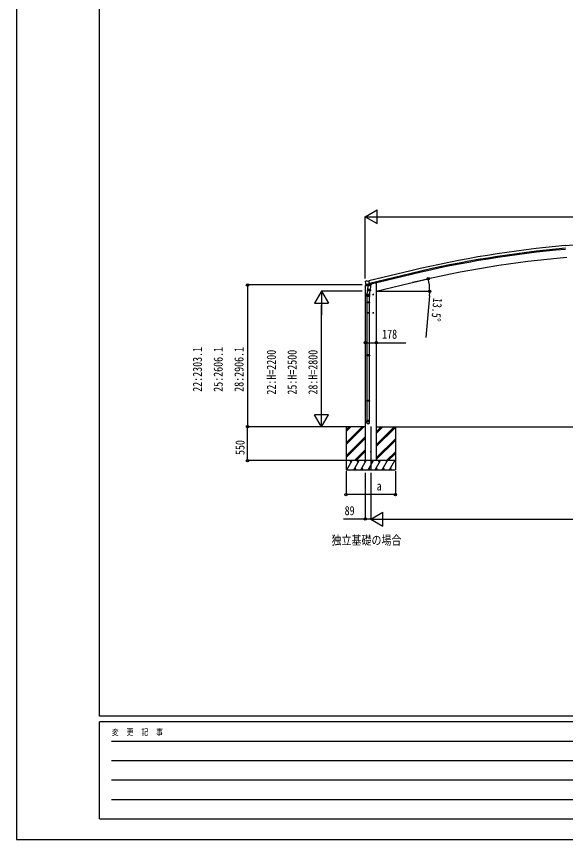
# Model space of a CAD drawing. Units: millimetres, scale not verified. Extents: x -18922 to 18922, y -13365 to 13365.
# Drawn here: x -18922 to -10010, y -13365 to 0 of the extents above; entities that cross this region are included whole.
import ezdxf
from ezdxf.enums import TextEntityAlignment as Align

# ---------------------------------------------------------------- set-up
doc = ezdxf.new("R2010")
doc.units = ezdxf.units.MM
doc.header["$LTSCALE"] = 70
for name, color, linetype in [('0-2_USER1', 3, 'Continuous'), ('0-4_YKK_12', 2, 'Continuous'), ('0-5_YKK_13', 4, 'Continuous'), ('0-6_YKK_A1', 4, 'Continuous'), ('0-7_YKK_D', 6, 'Continuous'), ('0-8_YKK_ZWAK', 7, 'Continuous')]:
    doc.layers.add(name, color=color, linetype=linetype)
doc.styles.add('ＭＳ ゴシック', font='')
doc.styles.get('ＭＳ ゴシック').set_extended_font_data('MS Gothic')

msp = doc.modelspace()

# ---------------------------------------------------------------- linework, layer by layer
at = {"layer": '0-4_YKK_12'}
for p, q in [((-13221.41, -4512.7), (-13203.41, -4512.7)), ((-13212.41, -4503.7), (-13212.41, -4521.7)), ((-13141.41, -4512.7), (-13123.41, -4512.7)), ((-13132.41, -4503.7), (-13132.41, -4521.7)), ((-13212.41, -4803.7), (-13212.41, -4821.7)), ((-13132.41, -4803.7), (-13132.41, -4821.7)), ((-13221.41, -4812.7), (-13203.41, -4812.7)), ((-13141.41, -4812.7), (-13123.41, -4812.7)), ((-13172.41, -6660.01), (-13172.41, -7365)), ((-13181.41, -7062.5), (-13163.41, -7062.5)), ((-13172.41, -7053.5), (-13172.41, -7071.5))]:
    msp.add_line(p, q, dxfattribs=at)
at = {"layer": '0-5_YKK_13'}
for p, q in [((-13264.61, -4376.07), (-13221.9, -4365.82)), ((-13264.61, -4369.18), (-13264.61, -4376.07)), ((-13263.47, -4307.77), (-13263.19, -4308.92)), ((-13259.25, -4299.2), (-13263.11, -4305.49)), ((-13236, -4359.95), (-13262.31, -4366.26)), ((-13256.16, -4296.95), (-13242.97, -4293.79)), ((-13249.42, -4348.08), (-13191.91, -4334.27)), ((-13232.56, -4362.99), (-13248.94, -4348.5)), ((-13228.41, -4296.46), (-13241.67, -4293.76)), ((-13229.86, -4363.56), (-13222.34, -4361.75)), ((-13229.02, -4363.45), (-13227.49, -4363.09)), ((-13228.41, -4296.46), (-13202.48, -4290.23)), ((-13227.49, -4363.09), (-13190.78, -4354.27)), ((-13225.65, -4363.31), (-13225.7, -4364.05)), ((-13224.95, -4365.09), (-13199.13, -4371.53)), ((-13218.03, -4370.44), (-13222.7, -4437.28)), ((-13172.34, -4373.64), (-13218.03, -4370.44)), ((-13216.25, -4367.26), (-13216.48, -4370.55)), ((-13196.74, -4356.1), (-13197.76, -4370.7)), ((-13190.78, -4354.27), (-13189.26, -4353.91)), ((-13187.7, -4351.8), (-13186.76, -4351.87)), ((-13186.76, -4351.87), (-13173.44, -4367.18)), ((-13182.77, -4356.43), (-13163.88, -4351.89)), ((-13177.01, -4440.47), (-13172.34, -4373.64)), ((-13173.44, -4367.18), (-13173.89, -4373.53)), ((-13160.05, -4343.81), (-13160.05, -4347.03)), ((-13239.03, -4545.84), (-13239.03, -4511.49)), ((-13220.97, -4412.51), (-13236.88, -4508.68)), ((-13223.56, -4449.74), (-13222.69, -4437.28)), ((-13223.17, -4451.1), (-13223.17, -4451.1)), ((-13177.01, -4440.47), (-13222.7, -4437.28)), ((-13221.72, -4451.88), (-13180.02, -4454.8)), ((-13185.45, -4454.42), (-13196.18, -4518.01)), ((-13193.03, -4511.19), (-13193.03, -4545.84)), ((-13177.03, -4440.47), (-13177.92, -4453.17)), ((-13193.03, -4545.84), (-13239.03, -4545.84)), ((-13239.03, -4641.84), (-13238.03, -4639.84)), ((-13193.03, -4641.84), (-13239.03, -4641.84)), ((-13193.03, -4649.84), (-13239.03, -4649.84)), ((-13194.03, -4639.84), (-13238.03, -4639.84)), ((-13194.03, -4651.84), (-13238.03, -4651.84)), ((-13237.03, -4545.84), (-13237.03, -4639.84)), ((-13237.03, -4651.84), (-13237.03, -5496.03)), ((-13195.03, -4545.84), (-13195.03, -4639.84)), ((-13195.03, -4651.84), (-13195.03, -5496.03)), ((-13193.03, -4641.84), (-13194.03, -4639.84)), ((-13193.03, -4649.84), (-13194.03, -4651.84)), ((-13193.03, -4641.84), (-13193.03, -4649.84)), ((-13239.03, -5498.03), (-13238.03, -5496.03)), ((-13193.03, -5498.03), (-13239.03, -5498.03)), ((-13193.03, -5506.03), (-13239.03, -5506.03)), ((-13194.03, -5496.03), (-13238.03, -5496.03)), ((-13194.03, -5508.03), (-13238.03, -5508.03)), ((-13237.03, -5508.03), (-13237.03, -6236.22)), ((-13195.03, -5508.03), (-13195.03, -6236.22)), ((-13193.03, -5498.03), (-13194.03, -5496.03)), ((-13193.03, -5506.03), (-13194.03, -5508.03)), ((-13193.03, -5498.03), (-13193.03, -5506.03)), ((-13239.03, -6238.22), (-13238.03, -6236.22)), ((-13193.03, -6238.22), (-13239.03, -6238.22)), ((-13193.03, -6246.22), (-13239.03, -6246.22)), ((-13194.03, -6236.22), (-13238.03, -6236.22)), ((-13194.03, -6248.22), (-13238.03, -6248.22)), ((-13237.03, -6248.22), (-13237.03, -6558.22)), ((-13195.03, -6248.22), (-13195.03, -6558.22)), ((-13193.03, -6238.22), (-13194.03, -6236.22)), ((-13193.03, -6246.22), (-13194.03, -6248.22)), ((-13193.03, -6238.22), (-13193.03, -6246.22)), ((-13239.03, -6592.36), (-13239.03, -6558.22)), ((-13193.03, -6558.22), (-13239.03, -6558.22)), ((-13193.03, -6592.36), (-13193.03, -6558.22))]:
    msp.add_line(p, q, dxfattribs=at)
for points in [[(-13249.69, -4347.5), (-13249.1, -4348.35), (-13248.94, -4348.5)], [(-13197.05, -4355.68), (-13197.29, -4355.84), (-13222.06, -4361.78), (-13222.34, -4361.75)], [(-13197.05, -4355.68), (-13187.33, -4353.35), (-13202.48, -4290.23)], [(-13239.03, -4641.84), (-13239.03, -4649.84), (-13238.03, -4651.84)], [(-13239.03, -5498.03), (-13239.03, -5506.03), (-13238.03, -5508.03)], [(-13239.03, -6238.22), (-13239.03, -6246.22), (-13238.03, -6248.22)]]:
    msp.add_lwpolyline(points, dxfattribs=at)
for centre, radius, start, end in [((-13261.61, -4369.18), 3, 103.5, 180), ((-13066.39, -4261.68), 202.4, 193.5, 205.09125), ((-13254.99, -4301.81), 5, 103.5, 148.5), ((-13242.27, -4296.7), 3, 78.5, 103.5), ((-13229.13, -4362.97), 0.5, 248.23754, 283.5), ((-13226.15, -4363.28), 0.5, 356, 103.5), ((-13224.7, -4364.12), 1, 176, 256), ((-13198.78, -4370.56), 1.03, 250.03897, 351.96569), ((-13196.14, -4356.18), 0.604, 100.59842, 172.20595), ((-13189.37, -4353.42), 0.5, 283.5, 318.76246), ((-13165.05, -4347.03), 5, 283.5, 0), ((-13209.03, -4511.49), 30, 177.45142, 180), ((-13221.62, -4449.92), 1.95, 175.04017, 217.47766), ((-13221.58, -4449.89), 2, 217.40962, 266), ((-13179.88, -4452.8), 2, 266, 349.46843)]:
    msp.add_arc(centre, radius, start, end, dxfattribs=at)
for centre, major_axis, ratio, start_param, end_param in [((-13260.55, -4307.06), (-1.57, -2.57), 0.99628, 4.71238898, 5.49965061), ((-13230.58, -4360.74), (-0.73, -2.92), 0.997631, 5.80419048, 6.60061159), ((-13230.52, -4360.51), (2.63, 3.16), 0.650902, 4.09582259, 4.16863319), ((-13230.55, -4360.64), (-0.73, -2.92), 0.997631, 0.39023689, 0.47899483), ((-13216.03, -4511.19), (23, 0), 0.996195, 2.55602575, 6.56630284), ((-13216.03, -4511.19), (21, 0), 0.996195, 2.93491471, 5.95123941), ((-13216.03, -6590.62), (-23, 0), 0.996195, 3.14159265, 6.28318531), ((-13216.03, -6592.36), (-23, 0), 0.996195, 3.14159265, 6.28318531), ((-13216.03, -6592.36), (0, -23.43), 0.981806, 4.71238898, 7.85398163)]:
    msp.add_ellipse(centre, major_axis=major_axis, ratio=ratio, start_param=start_param, end_param=end_param, dxfattribs=at)
msp.add_ellipse((-13216.03, -6592.36), major_axis=(21, 0), ratio=0.996195, dxfattribs=at)
at = {"layer": '0-6_YKK_A1'}
for p, q in [((-10013.93, -3721.59), (-9319.58, -3661.05)), ((-12523.85, -4129.57), (-13202.02, -4292.17)), ((-12513.78, -4171.56), (-13191.93, -4334.15)), ((-12509.86, -4187.92), (-13188.01, -4350.51)), ((-13107.41, -4332.5), (-13261.41, -4369.47)), ((-13261.41, -4369.47), (-13261.41, -7212.5)), ((-13083.41, -4332.5), (-13107.41, -4332.5)), ((-13083.41, -4332.5), (-13083.41, -7212.5)), ((-13083.41, -4462.44), (-12545.44, -4333.29)), ((-13083.41, -4462.46), (-12545.45, -4333.31)), ((-12545.45, -4333.31), (-12496.08, -4321.45)), ((-12545.44, -4333.29), (-12496.06, -4321.43)), ((-13261.41, -6662.51), (-13820.23, -6662.51)), ((-13572.41, -6662.5), (-13572.41, -7362.5)), ((-13572.41, -6923.23), (-13311.68, -6662.5)), ((-13572.41, -6937.37), (-13297.54, -6662.5)), ((-13572.41, -6951.51), (-13283.4, -6662.5)), ((-13572.41, -6739.38), (-13495.53, -6662.5)), ((-13572.41, -6725.24), (-13509.67, -6662.5)), ((-13572.41, -6711.1), (-13523.83, -6662.52)), ((-13523.82, -6662.51), (-13523.81, -6662.5)), ((-13083.41, -6770.88), (-12975.03, -6662.5)), ((-13083.41, -6756.74), (-12989.17, -6662.5)), ((-13083.41, -6742.6), (-13003.31, -6662.5)), ((-13083.41, -6954.73), (-12791.19, -6662.51)), ((-13083.41, -6968.87), (-12777.05, -6662.51)), ((-13083.41, -6662.51), (-5461.41, -6662.51)), ((-13083.41, -6983.01), (-12772.41, -6672.01)), ((-12772.41, -6662.5), (-12772.41, -7362.5)), ((-13572.41, -7135.36), (-13261.41, -6824.36)), ((-13572.41, -7149.5), (-13261.41, -6838.5)), ((-13572.41, -7163.64), (-13261.41, -6852.65)), ((-13083.41, -7166.86), (-12772.41, -6855.86)), ((-13083.41, -7181), (-12772.41, -6870)), ((-13083.41, -7195.14), (-12772.41, -6884.15)), ((-13437.42, -7212.5), (-13261.41, -7036.49)), ((-13423.28, -7212.5), (-13261.41, -7050.63)), ((-13409.13, -7212.5), (-13261.41, -7064.78)), ((-12916.92, -7212.5), (-12772.41, -7067.99)), ((-12902.78, -7212.5), (-12772.41, -7082.13)), ((-12772.41, -7212.5), (-13572.41, -7212.5)), ((-13562.12, -7362.5), (-13475.52, -7212.5)), ((-13490.52, -7238.48), (-13505.52, -7212.5)), ((-13446.65, -7362.5), (-13360.05, -7212.5)), ((-13375.05, -7238.48), (-13390.05, -7212.5)), ((-13331.18, -7362.5), (-13244.58, -7212.5)), ((-13259.58, -7238.48), (-13274.58, -7212.5)), ((-13215.71, -7362.5), (-13129.11, -7212.5)), ((-13144.11, -7238.48), (-13159.11, -7212.5)), ((-13100.24, -7362.5), (-13013.64, -7212.5)), ((-13028.64, -7238.48), (-13043.64, -7212.5)), ((-12984.77, -7362.5), (-12898.17, -7212.5)), ((-12928.17, -7212.5), (-12913.17, -7238.48)), ((-12888.63, -7212.5), (-12772.41, -7096.28)), ((-12869.3, -7362.5), (-12782.7, -7212.5)), ((-13431.65, -7336.52), (-13416.65, -7362.5)), ((-13316.18, -7336.52), (-13301.18, -7362.5)), ((-13200.71, -7336.52), (-13185.71, -7362.5)), ((-13085.24, -7336.52), (-13070.24, -7362.5)), ((-12969.77, -7336.52), (-12954.77, -7362.5)), ((-12854.3, -7336.52), (-12839.3, -7362.5)), ((-13572.41, -7362.5), (-12772.41, -7362.5))]:
    msp.add_line(p, q, dxfattribs=at)
for centre, radius, start, end in [((-8494.33, -20994.68), 17339.81, 95.02765, 103.43754), ((-8494.33, -20994.68), 17296.63, 95.0278, 103.43739), ((-8494.33, -20994.68), 17279.81, 95.0278, 103.43739), ((-8498.08, -20974.32), 17126.06, 95.00003, 103.5), ((-8498.07, -20974.3), 17126.06, 95.00003, 103.5)]:
    msp.add_arc(centre, radius, start, end, dxfattribs=at)
at = {"layer": '0-7_YKK_D'}
for p, q in [((-13261.41, -3251.7), (-13066.56, -3139.2)), ((-13066.56, -3364.2), (-13066.56, -3139.2)), ((-13261.41, -4255.02), (-13261.41, -3250.7)), ((-13261.41, -3251.7), (-13066.56, -3364.2)), ((-13261.41, -3251.7), (-12871.7, -3251.7)), ((-13036.41, -3251.7), (-5508.41, -3251.7)), ((-12544.47, -4333.05), (-12237.7, -4259.4)), ((-13311.41, -4359.38), (-15173.41, -4359.38)), ((-15172.41, -4359.38), (-15172.41, -6662.51)), ((-13972.41, -4462.44), (-14084.91, -4657.3)), ((-13311.41, -4462.44), (-13973.41, -4462.44)), ((-13972.41, -4462.44), (-13859.91, -4657.3)), ((-13972.41, -4462.44), (-13972.41, -4852.15)), ((-13083.41, -4462.46), (-13073.14, -4462.46)), ((-13072.14, -4462.46), (-12213.66, -4462.46)), ((-12218.03, -4538.89), (-12277.6, -5213.46)), ((-14084.91, -4657.3), (-13859.91, -4657.3)), ((-13972.41, -6437.51), (-13972.41, -4687.44)), ((-13972.41, -6662.51), (-13972.41, -6272.79)), ((-13972.41, -6662.51), (-14084.91, -6467.65)), ((-13859.91, -6467.65), (-14084.91, -6467.65)), ((-13972.41, -6662.51), (-13859.91, -6467.65)), ((-13573.41, -6662.51), (-15173.41, -6662.51)), ((-13821.23, -6662.51), (-15173.41, -6662.51)), ((-15172.41, -7212.51), (-15172.41, -6662.51)), ((-13821.23, -6662.51), (-13973.41, -6662.51)), ((-13573.41, -7212.51), (-15173.41, -7212.51)), ((-13572.41, -7384.8), (-13572.41, -7763.5)), ((-13261.41, -7412.5), (-13261.41, -8163.5)), ((-13172.41, -7412.5), (-13172.41, -8163.5)), ((-13172.41, -7412.5), (-13172.41, -8163.5)), ((-12772.41, -7384.8), (-12772.41, -7763.5)), ((-12772.41, -7762.5), (-13572.41, -7762.5)), ((-13172.41, -8162.5), (-12977.56, -8050)), ((-12977.56, -8275), (-12977.56, -8050)), ((-13172.41, -8162.5), (-12977.56, -8275)), ((-13172.41, -8162.5), (-12782.7, -8162.5)), ((-12947.41, -8162.5), (-5597.41, -8162.5))]:
    msp.add_line(p, q, dxfattribs=at)
for points in [[(-13261.41, -5297.82), (-13083.41, -5297.82), (-12599.71, -5297.82)], [(-13172.41, -8162.5), (-13261.41, -8162.5), (-13615.51, -8162.5)]]:
    msp.add_lwpolyline(points, dxfattribs=at)
for centre in [(-12238.67, -4259.64), (-15172.41, -4359.38), (-12214.66, -4462.46), (-13261.41, -5297.82), (-13083.41, -5297.82), (-15172.41, -6662.51), (-15172.41, -7212.51), (-13572.41, -7762.5), (-12772.41, -7762.5), (-13261.41, -8162.5)]:
    msp.add_circle(centre, 19.12, dxfattribs=at)
for start, end in [(0, 13.5), (354.95349, 0)]:
    msp.add_arc((-13083.49, -4462.46), 868.83, start, end, dxfattribs=at)
at = {"layer": '0-8_YKK_ZWAK'}
for p, q in [((-17572.41, -11362.5), (-17572.41, 12487.5)), ((17527.59, -11362.5), (-17572.41, -11362.5)), ((-5872.41, -11452.5), (-17572.41, -11452.5)), ((-17572.41, -13027.5), (-17572.41, -11452.5)), ((-17381.16, -11767.5), (-6097.41, -11767.5)), ((-17381.16, -12082.5), (-6097.41, -12082.5)), ((-17381.16, -12397.5), (-6097.41, -12397.5)), ((-17381.16, -12712.5), (-6097.41, -12712.5)), ((-17572.41, -13027.5), (-5872.41, -13027.5))]:
    msp.add_line(p, q, dxfattribs=at)
msp.add_lwpolyline([(-18922.5, -13365), (18922.5, -13365), (18922.5, 13365), (-18922.5, 13365)], close=True, dxfattribs=at)

# ---------------------------------------------------------------- texts
at = {"layer": '0-2_USER1', "style": 'ＭＳ ゴシック', "width": 0.8}
msp.add_text('独立基礎の場合', height=148.5, dxfattribs=at).set_placement((-13808.07, -8622), align=Align.BOTTOM_LEFT)
at = {"layer": '0-7_YKK_D', "style": 'ＭＳ ゴシック', "width": 0.8}
for s, rotation, p in [('13.5°', 264.953, (-12199.87, -4560.57)), ('22:2303.1', 90, (-15867.41, -6094.14)), ('25:2606.1', 90, (-15529.91, -6094.14)), ('28:2906.1', 90, (-15192.41, -6094.14)), ('22:H=2200', 90, (-14667.41, -6140.27)), ('25:H=2500', 90, (-14329.91, -6140.27)), ('28:H=2800', 90, (-13992.41, -6140.27)), ('550', 90, (-15175.41, -7121.11))]:
    msp.add_text(s, height=148.5, rotation=rotation, dxfattribs=at).set_placement(p, align=Align.BOTTOM_LEFT)
for s, p in [('178', (-12986.91, -5277.82)), ('a', (-13076.41, -7742.5)), ('89', (-13595.51, -8142.5))]:
    msp.add_text(s, height=148.5, dxfattribs=at).set_placement(p, align=Align.BOTTOM_LEFT)
at = {"layer": '0-8_YKK_ZWAK', "style": 'ＭＳ ゴシック', "width": 0.8}
msp.add_text('変  更  記  事', height=98.97, dxfattribs=at).set_placement((-17375.9, -11700), align=Align.BOTTOM_LEFT)

doc.saveas('drawing.dxf')
